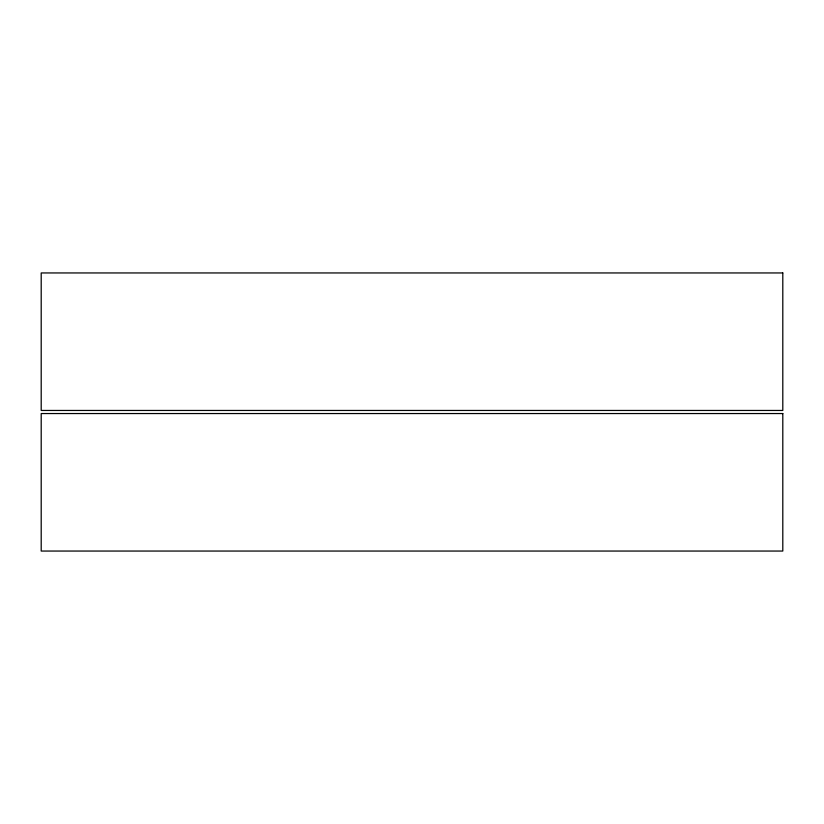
<?xml version="1.0" encoding="UTF-8"?>
<svg xmlns="http://www.w3.org/2000/svg" width="824" height="824" viewBox="0 0 824 824"><rect width="100%" height="100%" fill="white"/><g stroke="black" fill="none" stroke-linecap="round" stroke-linejoin="round"><path stroke-width="1.24" d="M782.8 272.95L41.2 272.95L41.2 410.455L782.8 410.455L782.8 272.95M782.8 413.545L41.2 413.545L41.2 551.05L782.8 551.05L782.8 413.545"/></g></svg>
